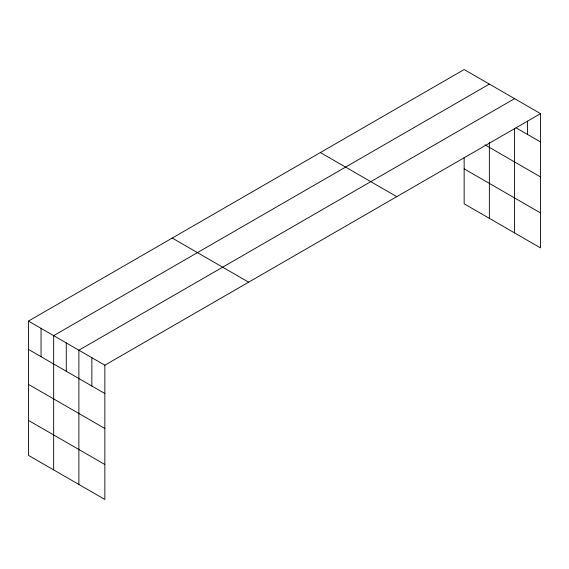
<?xml version="1.0" encoding="UTF-8"?>
<svg xmlns="http://www.w3.org/2000/svg" width="569" height="569" viewBox="0 0 569 569"><rect width="100%" height="100%" fill="white"/><g stroke="black" fill="none" stroke-linecap="round" stroke-linejoin="round"><path stroke-width="0.85" d="M28.45 321.087L104.852 365.198L104.852 499.461L28.45 455.349L28.45 321.087L464.148 69.539L540.55 113.651L540.55 247.913L464.148 203.802L464.148 157.698M489.361 84.091L53.664 335.639L53.664 469.909M514.575 98.65L78.878 350.198L78.878 484.468M104.852 365.198L540.55 113.651M516.097 127.861L540.55 141.98M484.909 144.818L540.55 176.938M464.148 168.844L540.55 212.955M320.368 152.549L396.771 196.661M172.229 238.07L248.632 282.181M28.45 349.416L104.852 393.528M28.45 384.374L104.852 428.485M28.45 420.391L104.852 464.503M527.563 121.197L527.563 134.483M514.575 128.729L514.575 232.92M489.361 142.143L489.361 218.361M91.865 357.695L91.865 386.024M66.267 342.922L66.267 371.251M41.053 328.363L41.053 356.692"/></g></svg>
